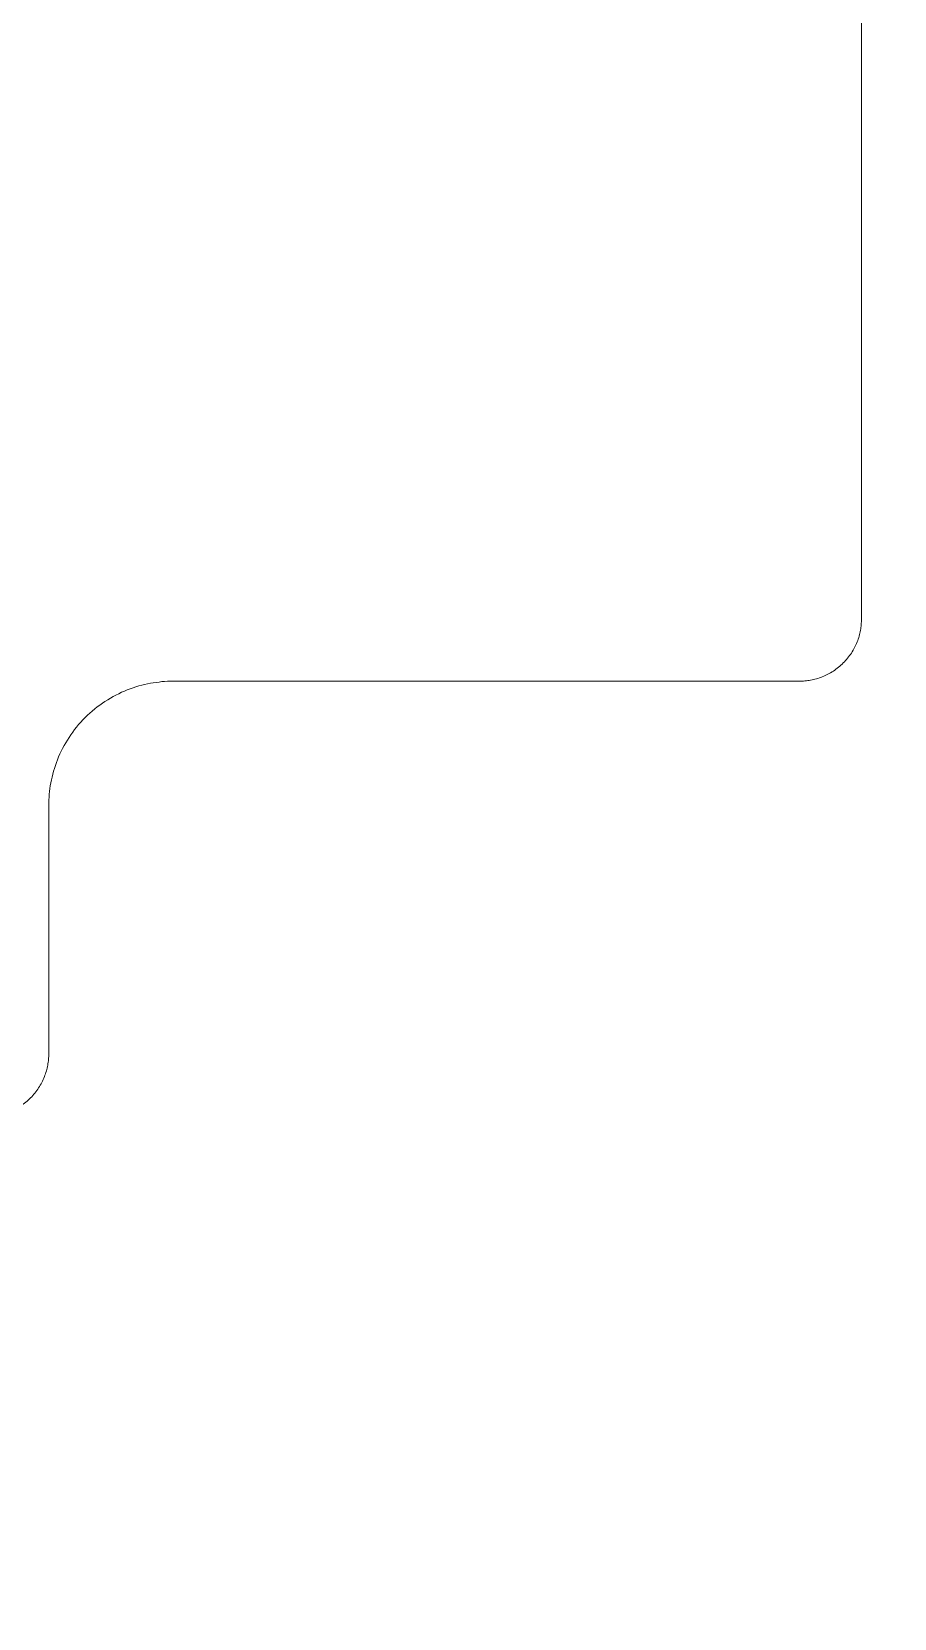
# Model space of a CAD drawing. Header units: millimetres. Extents: x 17516 to 18184, y 29403 to 29876.
# Drawn here: x 17701.51 to 17708.45, y 29622.29 to 29635.05 of the extents above; entities that cross this region are included whole.
import ezdxf

# ---------------------------------------------------------------- set-up
doc = ezdxf.new("R2010")
doc.units = ezdxf.units.MM
doc.layers.add('layer 1', color=7, linetype='Continuous')

msp = doc.modelspace()

# ---------------------------------------------------------------- linework, layer by layer
at = {"layer": 'layer 1', "lineweight": 9}
for points in [[(17708.184, 29630.328), (17708.184, 29630.328), (17708.184, 29789.913), (17708.184, 29789.913)], [(17799.289, 29664.046), (17799.289, 29664.046), (17706.712, 29610.596), (17706.712, 29610.596)], [(17702.643, 29629.828), (17702.643, 29629.828), (17707.684, 29629.828), (17707.684, 29629.828)], [(17701.643, 29626.83), (17701.643, 29626.83), (17701.643, 29628.828), (17701.643, 29628.828)]]:
    msp.add_open_spline(points, degree=3, dxfattribs=at)
for points in [[(17707.684, 29629.828), (17707.684, 29629.828), (17707.695, 29629.828), (17707.695, 29629.828), (17707.695, 29629.828), (17707.695, 29629.828), (17707.707, 29629.828), (17707.707, 29629.828), (17707.707, 29629.828), (17707.707, 29629.828), (17707.718, 29629.829), (17707.718, 29629.829), (17707.718, 29629.829), (17707.718, 29629.829), (17707.729, 29629.83), (17707.729, 29629.83), (17707.729, 29629.83), (17707.729, 29629.83), (17707.741, 29629.831), (17707.741, 29629.831), (17707.741, 29629.831), (17707.741, 29629.831), (17707.752, 29629.832), (17707.752, 29629.832), (17707.752, 29629.832), (17707.752, 29629.832), (17707.764, 29629.834), (17707.764, 29629.834), (17707.764, 29629.834), (17707.764, 29629.834), (17707.775, 29629.836), (17707.775, 29629.836), (17707.775, 29629.836), (17707.775, 29629.836), (17707.787, 29629.838), (17707.787, 29629.838), (17707.787, 29629.838), (17707.787, 29629.838), (17707.799, 29629.841), (17707.799, 29629.841), (17707.799, 29629.841), (17707.799, 29629.841), (17707.81, 29629.844), (17707.81, 29629.844), (17707.81, 29629.844), (17707.81, 29629.844), (17707.822, 29629.847), (17707.822, 29629.847), (17707.822, 29629.847), (17707.822, 29629.847), (17707.834, 29629.85), (17707.834, 29629.85), (17707.834, 29629.85), (17707.834, 29629.85), (17707.845, 29629.854), (17707.845, 29629.854), (17707.845, 29629.854), (17707.845, 29629.854), (17707.857, 29629.858), (17707.857, 29629.858), (17707.857, 29629.858), (17707.857, 29629.858), (17707.868, 29629.863), (17707.868, 29629.863), (17707.868, 29629.863), (17707.868, 29629.863), (17707.88, 29629.868), (17707.88, 29629.868), (17707.88, 29629.868), (17707.88, 29629.868), (17707.891, 29629.873), (17707.891, 29629.873), (17707.891, 29629.873), (17707.891, 29629.873), (17707.903, 29629.878), (17707.903, 29629.878), (17707.903, 29629.878), (17707.903, 29629.878), (17707.914, 29629.884), (17707.914, 29629.884), (17707.914, 29629.884), (17707.914, 29629.884), (17707.925, 29629.889), (17707.925, 29629.889), (17707.925, 29629.889), (17707.925, 29629.889), (17707.936, 29629.896), (17707.936, 29629.896), (17707.936, 29629.896), (17707.936, 29629.896), (17707.947, 29629.902), (17707.947, 29629.902), (17707.947, 29629.902), (17707.947, 29629.902), (17707.958, 29629.909), (17707.958, 29629.909), (17707.958, 29629.909), (17707.958, 29629.909), (17707.969, 29629.916), (17707.969, 29629.916), (17707.969, 29629.916), (17707.969, 29629.916), (17707.979, 29629.924), (17707.979, 29629.924), (17707.979, 29629.924), (17707.979, 29629.924), (17707.989, 29629.932), (17707.989, 29629.932), (17707.989, 29629.932), (17707.989, 29629.932), (17707.999, 29629.94), (17707.999, 29629.94), (17707.999, 29629.94), (17707.999, 29629.94), (17708.009, 29629.948), (17708.009, 29629.948), (17708.009, 29629.948), (17708.009, 29629.948), (17708.019, 29629.956), (17708.019, 29629.956), (17708.019, 29629.956), (17708.019, 29629.956), (17708.029, 29629.965), (17708.029, 29629.965), (17708.029, 29629.965), (17708.029, 29629.965), (17708.038, 29629.974), (17708.038, 29629.974), (17708.038, 29629.974), (17708.038, 29629.974), (17708.047, 29629.983), (17708.047, 29629.983), (17708.047, 29629.983), (17708.047, 29629.983), (17708.056, 29629.993), (17708.056, 29629.993), (17708.056, 29629.993), (17708.056, 29629.993), (17708.064, 29630.003), (17708.064, 29630.003), (17708.064, 29630.003), (17708.064, 29630.003), (17708.072, 29630.013), (17708.072, 29630.013), (17708.072, 29630.013), (17708.072, 29630.013), (17708.08, 29630.023), (17708.08, 29630.023), (17708.08, 29630.023), (17708.08, 29630.023), (17708.088, 29630.033), (17708.088, 29630.033), (17708.088, 29630.033), (17708.088, 29630.033), (17708.096, 29630.043), (17708.096, 29630.043), (17708.096, 29630.043), (17708.096, 29630.043), (17708.103, 29630.054), (17708.103, 29630.054), (17708.103, 29630.054), (17708.103, 29630.054), (17708.11, 29630.065), (17708.11, 29630.065), (17708.11, 29630.065), (17708.11, 29630.065), (17708.116, 29630.076), (17708.116, 29630.076), (17708.116, 29630.076), (17708.116, 29630.076), (17708.122, 29630.087), (17708.122, 29630.087), (17708.122, 29630.087), (17708.122, 29630.087), (17708.128, 29630.098), (17708.128, 29630.098), (17708.128, 29630.098), (17708.128, 29630.098), (17708.134, 29630.109), (17708.134, 29630.109), (17708.134, 29630.109), (17708.134, 29630.109), (17708.139, 29630.121), (17708.139, 29630.121), (17708.139, 29630.121), (17708.139, 29630.121), (17708.144, 29630.132), (17708.144, 29630.132), (17708.144, 29630.132), (17708.144, 29630.132), (17708.149, 29630.144), (17708.149, 29630.144), (17708.149, 29630.144), (17708.149, 29630.144), (17708.154, 29630.155), (17708.154, 29630.155), (17708.154, 29630.155), (17708.154, 29630.155), (17708.158, 29630.167), (17708.158, 29630.167), (17708.158, 29630.167), (17708.158, 29630.167), (17708.162, 29630.178), (17708.162, 29630.178), (17708.162, 29630.178), (17708.162, 29630.178), (17708.165, 29630.19), (17708.165, 29630.19), (17708.165, 29630.19), (17708.165, 29630.19), (17708.168, 29630.202), (17708.168, 29630.202), (17708.168, 29630.202), (17708.168, 29630.202), (17708.171, 29630.213), (17708.171, 29630.213), (17708.171, 29630.213), (17708.171, 29630.213), (17708.174, 29630.225), (17708.174, 29630.225), (17708.174, 29630.225), (17708.174, 29630.225), (17708.176, 29630.237), (17708.176, 29630.237), (17708.176, 29630.237), (17708.176, 29630.237), (17708.178, 29630.248), (17708.178, 29630.248), (17708.178, 29630.248), (17708.178, 29630.248), (17708.18, 29630.26), (17708.18, 29630.26), (17708.18, 29630.26), (17708.18, 29630.26), (17708.181, 29630.271), (17708.181, 29630.271), (17708.181, 29630.271), (17708.181, 29630.271), (17708.182, 29630.283), (17708.182, 29630.283), (17708.182, 29630.283), (17708.182, 29630.283), (17708.183, 29630.294), (17708.183, 29630.294), (17708.183, 29630.294), (17708.183, 29630.294), (17708.184, 29630.305), (17708.184, 29630.305), (17708.184, 29630.305), (17708.184, 29630.305), (17708.184, 29630.317), (17708.184, 29630.317), (17708.184, 29630.317), (17708.184, 29630.317), (17708.184, 29630.328), (17708.184, 29630.328)], [(17701.643, 29628.828), (17701.643, 29628.828), (17701.643, 29628.85), (17701.643, 29628.85), (17701.643, 29628.85), (17701.643, 29628.85), (17701.644, 29628.872), (17701.644, 29628.872), (17701.644, 29628.872), (17701.644, 29628.872), (17701.645, 29628.895), (17701.645, 29628.895), (17701.645, 29628.895), (17701.645, 29628.895), (17701.647, 29628.918), (17701.647, 29628.918), (17701.647, 29628.918), (17701.647, 29628.918), (17701.649, 29628.94), (17701.649, 29628.94), (17701.649, 29628.94), (17701.649, 29628.94), (17701.652, 29628.963), (17701.652, 29628.963), (17701.652, 29628.963), (17701.652, 29628.963), (17701.655, 29628.986), (17701.655, 29628.986), (17701.655, 29628.986), (17701.655, 29628.986), (17701.659, 29629.01), (17701.659, 29629.01), (17701.659, 29629.01), (17701.659, 29629.01), (17701.664, 29629.033), (17701.664, 29629.033), (17701.664, 29629.033), (17701.664, 29629.033), (17701.669, 29629.056), (17701.669, 29629.056), (17701.669, 29629.056), (17701.669, 29629.056), (17701.675, 29629.08), (17701.675, 29629.08), (17701.675, 29629.08), (17701.675, 29629.08), (17701.681, 29629.103), (17701.681, 29629.103), (17701.681, 29629.103), (17701.681, 29629.103), (17701.688, 29629.126), (17701.688, 29629.126), (17701.688, 29629.126), (17701.688, 29629.126), (17701.696, 29629.149), (17701.696, 29629.149), (17701.696, 29629.149), (17701.696, 29629.149), (17701.704, 29629.173), (17701.704, 29629.173), (17701.704, 29629.173), (17701.704, 29629.173), (17701.713, 29629.196), (17701.713, 29629.196), (17701.713, 29629.196), (17701.713, 29629.196), (17701.722, 29629.219), (17701.722, 29629.219), (17701.722, 29629.219), (17701.722, 29629.219), (17701.732, 29629.242), (17701.732, 29629.242), (17701.732, 29629.242), (17701.732, 29629.242), (17701.743, 29629.264), (17701.743, 29629.264), (17701.743, 29629.264), (17701.743, 29629.264), (17701.754, 29629.287), (17701.754, 29629.287), (17701.754, 29629.287), (17701.754, 29629.287), (17701.766, 29629.309), (17701.766, 29629.309), (17701.766, 29629.309), (17701.766, 29629.309), (17701.779, 29629.331), (17701.779, 29629.331), (17701.779, 29629.331), (17701.779, 29629.331), (17701.792, 29629.353), (17701.792, 29629.353), (17701.792, 29629.353), (17701.792, 29629.353), (17701.806, 29629.375), (17701.806, 29629.375), (17701.806, 29629.375), (17701.806, 29629.375), (17701.82, 29629.396), (17701.82, 29629.396), (17701.82, 29629.396), (17701.82, 29629.396), (17701.835, 29629.417), (17701.835, 29629.417), (17701.835, 29629.417), (17701.835, 29629.417), (17701.85, 29629.438), (17701.85, 29629.438), (17701.85, 29629.438), (17701.85, 29629.438), (17701.866, 29629.458), (17701.866, 29629.458), (17701.866, 29629.458), (17701.866, 29629.458), (17701.883, 29629.478), (17701.883, 29629.478), (17701.883, 29629.478), (17701.883, 29629.478), (17701.9, 29629.497), (17701.9, 29629.497), (17701.9, 29629.497), (17701.9, 29629.497), (17701.917, 29629.516), (17701.917, 29629.516), (17701.917, 29629.516), (17701.917, 29629.516), (17701.935, 29629.535), (17701.935, 29629.535), (17701.935, 29629.535), (17701.935, 29629.535), (17701.954, 29629.553), (17701.954, 29629.553), (17701.954, 29629.553), (17701.954, 29629.553), (17701.973, 29629.57), (17701.973, 29629.57), (17701.973, 29629.57), (17701.973, 29629.57), (17701.992, 29629.587), (17701.992, 29629.587), (17701.992, 29629.587), (17701.992, 29629.587), (17702.012, 29629.604), (17702.012, 29629.604), (17702.012, 29629.604), (17702.012, 29629.604), (17702.033, 29629.62), (17702.033, 29629.62), (17702.033, 29629.62), (17702.033, 29629.62), (17702.053, 29629.635), (17702.053, 29629.635), (17702.053, 29629.635), (17702.053, 29629.635), (17702.074, 29629.65), (17702.074, 29629.65), (17702.074, 29629.65), (17702.074, 29629.65), (17702.095, 29629.665), (17702.095, 29629.665), (17702.095, 29629.665), (17702.095, 29629.665), (17702.117, 29629.678), (17702.117, 29629.678), (17702.117, 29629.678), (17702.117, 29629.678), (17702.139, 29629.692), (17702.139, 29629.692), (17702.139, 29629.692), (17702.139, 29629.692), (17702.161, 29629.704), (17702.161, 29629.704), (17702.161, 29629.704), (17702.161, 29629.704), (17702.183, 29629.716), (17702.183, 29629.716), (17702.183, 29629.716), (17702.183, 29629.716), (17702.206, 29629.727), (17702.206, 29629.727), (17702.206, 29629.727), (17702.206, 29629.727), (17702.229, 29629.738), (17702.229, 29629.738), (17702.229, 29629.738), (17702.229, 29629.738), (17702.251, 29629.748), (17702.251, 29629.748), (17702.251, 29629.748), (17702.251, 29629.748), (17702.274, 29629.757), (17702.274, 29629.757), (17702.274, 29629.757), (17702.274, 29629.757), (17702.298, 29629.766), (17702.298, 29629.766), (17702.298, 29629.766), (17702.298, 29629.766), (17702.321, 29629.775), (17702.321, 29629.775), (17702.321, 29629.775), (17702.321, 29629.775), (17702.344, 29629.782), (17702.344, 29629.782), (17702.344, 29629.782), (17702.344, 29629.782), (17702.367, 29629.789), (17702.367, 29629.789), (17702.367, 29629.789), (17702.367, 29629.789), (17702.391, 29629.795), (17702.391, 29629.795), (17702.391, 29629.795), (17702.391, 29629.795), (17702.414, 29629.801), (17702.414, 29629.801), (17702.414, 29629.801), (17702.414, 29629.801), (17702.437, 29629.806), (17702.437, 29629.806), (17702.437, 29629.806), (17702.437, 29629.806), (17702.461, 29629.811), (17702.461, 29629.811), (17702.461, 29629.811), (17702.461, 29629.811), (17702.484, 29629.815), (17702.484, 29629.815), (17702.484, 29629.815), (17702.484, 29629.815), (17702.507, 29629.818), (17702.507, 29629.818), (17702.507, 29629.818), (17702.507, 29629.818), (17702.53, 29629.821), (17702.53, 29629.821), (17702.53, 29629.821), (17702.53, 29629.821), (17702.553, 29629.824), (17702.553, 29629.824), (17702.553, 29629.824), (17702.553, 29629.824), (17702.575, 29629.825), (17702.575, 29629.825), (17702.575, 29629.825), (17702.575, 29629.825), (17702.598, 29629.827), (17702.598, 29629.827), (17702.598, 29629.827), (17702.598, 29629.827), (17702.62, 29629.827), (17702.62, 29629.827), (17702.62, 29629.827), (17702.62, 29629.827), (17702.643, 29629.828), (17702.643, 29629.828)], [(17701.143, 29626.33), (17701.143, 29626.33), (17701.154, 29626.33), (17701.154, 29626.33), (17701.154, 29626.33), (17701.154, 29626.33), (17701.165, 29626.33), (17701.165, 29626.33), (17701.165, 29626.33), (17701.165, 29626.33), (17701.176, 29626.331), (17701.176, 29626.331), (17701.176, 29626.331), (17701.176, 29626.331), (17701.187, 29626.332), (17701.187, 29626.332), (17701.187, 29626.332), (17701.187, 29626.332), (17701.199, 29626.333), (17701.199, 29626.333), (17701.199, 29626.333), (17701.199, 29626.333), (17701.21, 29626.334), (17701.21, 29626.334), (17701.21, 29626.334), (17701.21, 29626.334), (17701.222, 29626.336), (17701.222, 29626.336), (17701.222, 29626.336), (17701.222, 29626.336), (17701.234, 29626.338), (17701.234, 29626.338), (17701.234, 29626.338), (17701.234, 29626.338), (17701.245, 29626.34), (17701.245, 29626.34), (17701.245, 29626.34), (17701.245, 29626.34), (17701.257, 29626.343), (17701.257, 29626.343), (17701.257, 29626.343), (17701.257, 29626.343), (17701.268, 29626.346), (17701.268, 29626.346), (17701.268, 29626.346), (17701.268, 29626.346), (17701.28, 29626.349), (17701.28, 29626.349), (17701.28, 29626.349), (17701.28, 29626.349), (17701.292, 29626.352), (17701.292, 29626.352), (17701.292, 29626.352), (17701.292, 29626.352), (17701.303, 29626.356), (17701.303, 29626.356), (17701.303, 29626.356), (17701.303, 29626.356), (17701.315, 29626.36), (17701.315, 29626.36), (17701.315, 29626.36), (17701.315, 29626.36), (17701.327, 29626.365), (17701.327, 29626.365), (17701.327, 29626.365), (17701.327, 29626.365), (17701.338, 29626.369), (17701.338, 29626.369), (17701.338, 29626.369), (17701.338, 29626.369), (17701.35, 29626.374), (17701.35, 29626.374), (17701.35, 29626.374), (17701.35, 29626.374), (17701.361, 29626.38), (17701.361, 29626.38), (17701.361, 29626.38), (17701.361, 29626.38), (17701.372, 29626.385), (17701.372, 29626.385), (17701.372, 29626.385), (17701.372, 29626.385), (17701.383, 29626.391), (17701.383, 29626.391), (17701.383, 29626.391), (17701.383, 29626.391), (17701.394, 29626.398), (17701.394, 29626.398), (17701.394, 29626.398), (17701.394, 29626.398), (17701.405, 29626.404), (17701.405, 29626.404), (17701.405, 29626.404), (17701.405, 29626.404), (17701.416, 29626.411), (17701.416, 29626.411), (17701.416, 29626.411), (17701.416, 29626.411), (17701.427, 29626.418), (17701.427, 29626.418), (17701.427, 29626.418), (17701.427, 29626.418), (17701.437, 29626.426), (17701.437, 29626.426), (17701.437, 29626.426), (17701.437, 29626.426), (17701.448, 29626.433), (17701.448, 29626.433), (17701.448, 29626.433), (17701.448, 29626.433), (17701.458, 29626.441), (17701.458, 29626.441), (17701.458, 29626.441), (17701.458, 29626.441), (17701.468, 29626.45), (17701.468, 29626.45), (17701.468, 29626.45), (17701.468, 29626.45), (17701.477, 29626.458), (17701.477, 29626.458), (17701.477, 29626.458), (17701.477, 29626.458), (17701.487, 29626.467), (17701.487, 29626.467), (17701.487, 29626.467), (17701.487, 29626.467), (17701.496, 29626.476), (17701.496, 29626.476), (17701.496, 29626.476), (17701.496, 29626.476), (17701.505, 29626.485), (17701.505, 29626.485), (17701.505, 29626.485), (17701.505, 29626.485), (17701.514, 29626.495), (17701.514, 29626.495), (17701.514, 29626.495), (17701.514, 29626.495), (17701.522, 29626.504), (17701.522, 29626.504), (17701.522, 29626.504), (17701.522, 29626.504), (17701.531, 29626.514), (17701.531, 29626.514), (17701.531, 29626.514), (17701.531, 29626.514), (17701.539, 29626.525), (17701.539, 29626.525), (17701.539, 29626.525), (17701.539, 29626.525), (17701.546, 29626.535), (17701.546, 29626.535), (17701.546, 29626.535), (17701.546, 29626.535), (17701.554, 29626.545), (17701.554, 29626.545), (17701.554, 29626.545), (17701.554, 29626.545), (17701.561, 29626.556), (17701.561, 29626.556), (17701.561, 29626.556), (17701.561, 29626.556), (17701.568, 29626.567), (17701.568, 29626.567), (17701.568, 29626.567), (17701.568, 29626.567), (17701.574, 29626.578), (17701.574, 29626.578), (17701.574, 29626.578), (17701.574, 29626.578), (17701.581, 29626.589), (17701.581, 29626.589), (17701.581, 29626.589), (17701.581, 29626.589), (17701.587, 29626.6), (17701.587, 29626.6), (17701.587, 29626.6), (17701.587, 29626.6), (17701.592, 29626.611), (17701.592, 29626.611), (17701.592, 29626.611), (17701.592, 29626.611), (17701.598, 29626.623), (17701.598, 29626.623), (17701.598, 29626.623), (17701.598, 29626.623), (17701.603, 29626.634), (17701.603, 29626.634), (17701.603, 29626.634), (17701.603, 29626.634), (17701.607, 29626.646), (17701.607, 29626.646), (17701.607, 29626.646), (17701.607, 29626.646), (17701.612, 29626.657), (17701.612, 29626.657), (17701.612, 29626.657), (17701.612, 29626.657), (17701.616, 29626.669), (17701.616, 29626.669), (17701.616, 29626.669), (17701.616, 29626.669), (17701.62, 29626.68), (17701.62, 29626.68), (17701.62, 29626.68), (17701.62, 29626.68), (17701.623, 29626.692), (17701.623, 29626.692), (17701.623, 29626.692), (17701.623, 29626.692), (17701.626, 29626.704), (17701.626, 29626.704), (17701.626, 29626.704), (17701.626, 29626.704), (17701.629, 29626.715), (17701.629, 29626.715), (17701.629, 29626.715), (17701.629, 29626.715), (17701.632, 29626.727), (17701.632, 29626.727), (17701.632, 29626.727), (17701.632, 29626.727), (17701.634, 29626.739), (17701.634, 29626.739), (17701.634, 29626.739), (17701.634, 29626.739), (17701.636, 29626.75), (17701.636, 29626.75), (17701.636, 29626.75), (17701.636, 29626.75), (17701.638, 29626.762), (17701.638, 29626.762), (17701.638, 29626.762), (17701.638, 29626.762), (17701.639, 29626.773), (17701.639, 29626.773), (17701.639, 29626.773), (17701.639, 29626.773), (17701.641, 29626.785), (17701.641, 29626.785), (17701.641, 29626.785), (17701.641, 29626.785), (17701.641, 29626.796), (17701.641, 29626.796), (17701.641, 29626.796), (17701.641, 29626.796), (17701.642, 29626.807), (17701.642, 29626.807), (17701.642, 29626.807), (17701.642, 29626.807), (17701.642, 29626.818), (17701.642, 29626.818), (17701.642, 29626.818), (17701.642, 29626.818), (17701.643, 29626.83), (17701.643, 29626.83)]]:
    msp.add_open_spline(points, degree=3, knots=[0, 0, 0, 0, 0.015385, 0.015385, 0.015385, 0.015385, 0.030769, 0.030769, 0.030769, 0.030769, 0.046154, 0.046154, 0.046154, 0.046154, 0.061538, 0.061538, 0.061538, 0.061538, 0.076923, 0.076923, 0.076923, 0.076923, 0.092308, 0.092308, 0.092308, 0.092308, 0.107692, 0.107692, 0.107692, 0.107692, 0.123077, 0.123077, 0.123077, 0.123077, 0.138462, 0.138462, 0.138462, 0.138462, 0.153846, 0.153846, 0.153846, 0.153846, 0.169231, 0.169231, 0.169231, 0.169231, 0.184615, 0.184615, 0.184615, 0.184615, 0.2, 0.2, 0.2, 0.2, 0.215385, 0.215385, 0.215385, 0.215385, 0.230769, 0.230769, 0.230769, 0.230769, 0.246154, 0.246154, 0.246154, 0.246154, 0.261538, 0.261538, 0.261538, 0.261538, 0.276923, 0.276923, 0.276923, 0.276923, 0.292308, 0.292308, 0.292308, 0.292308, 0.307692, 0.307692, 0.307692, 0.307692, 0.323077, 0.323077, 0.323077, 0.323077, 0.338462, 0.338462, 0.338462, 0.338462, 0.353846, 0.353846, 0.353846, 0.353846, 0.369231, 0.369231, 0.369231, 0.369231, 0.384615, 0.384615, 0.384615, 0.384615, 0.4, 0.4, 0.4, 0.4, 0.415385, 0.415385, 0.415385, 0.415385, 0.430769, 0.430769, 0.430769, 0.430769, 0.446154, 0.446154, 0.446154, 0.446154, 0.461538, 0.461538, 0.461538, 0.461538, 0.476923, 0.476923, 0.476923, 0.476923, 0.492308, 0.492308, 0.492308, 0.492308, 0.507692, 0.507692, 0.507692, 0.507692, 0.523077, 0.523077, 0.523077, 0.523077, 0.538462, 0.538462, 0.538462, 0.538462, 0.553846, 0.553846, 0.553846, 0.553846, 0.569231, 0.569231, 0.569231, 0.569231, 0.584615, 0.584615, 0.584615, 0.584615, 0.6, 0.6, 0.6, 0.6, 0.615385, 0.615385, 0.615385, 0.615385, 0.630769, 0.630769, 0.630769, 0.630769, 0.646154, 0.646154, 0.646154, 0.646154, 0.661538, 0.661538, 0.661538, 0.661538, 0.676923, 0.676923, 0.676923, 0.676923, 0.692308, 0.692308, 0.692308, 0.692308, 0.707692, 0.707692, 0.707692, 0.707692, 0.723077, 0.723077, 0.723077, 0.723077, 0.738462, 0.738462, 0.738462, 0.738462, 0.753846, 0.753846, 0.753846, 0.753846, 0.769231, 0.769231, 0.769231, 0.769231, 0.784615, 0.784615, 0.784615, 0.784615, 0.8, 0.8, 0.8, 0.8, 0.815385, 0.815385, 0.815385, 0.815385, 0.830769, 0.830769, 0.830769, 0.830769, 0.846154, 0.846154, 0.846154, 0.846154, 0.861538, 0.861538, 0.861538, 0.861538, 0.876923, 0.876923, 0.876923, 0.876923, 0.892308, 0.892308, 0.892308, 0.892308, 0.907692, 0.907692, 0.907692, 0.907692, 0.923077, 0.923077, 0.923077, 0.923077, 0.938462, 0.938462, 0.938462, 0.938462, 0.953846, 0.953846, 0.953846, 0.953846, 0.969231, 0.969231, 0.969231, 0.969231, 1, 1, 1, 1], dxfattribs=at)

doc.saveas('drawing.dxf')
